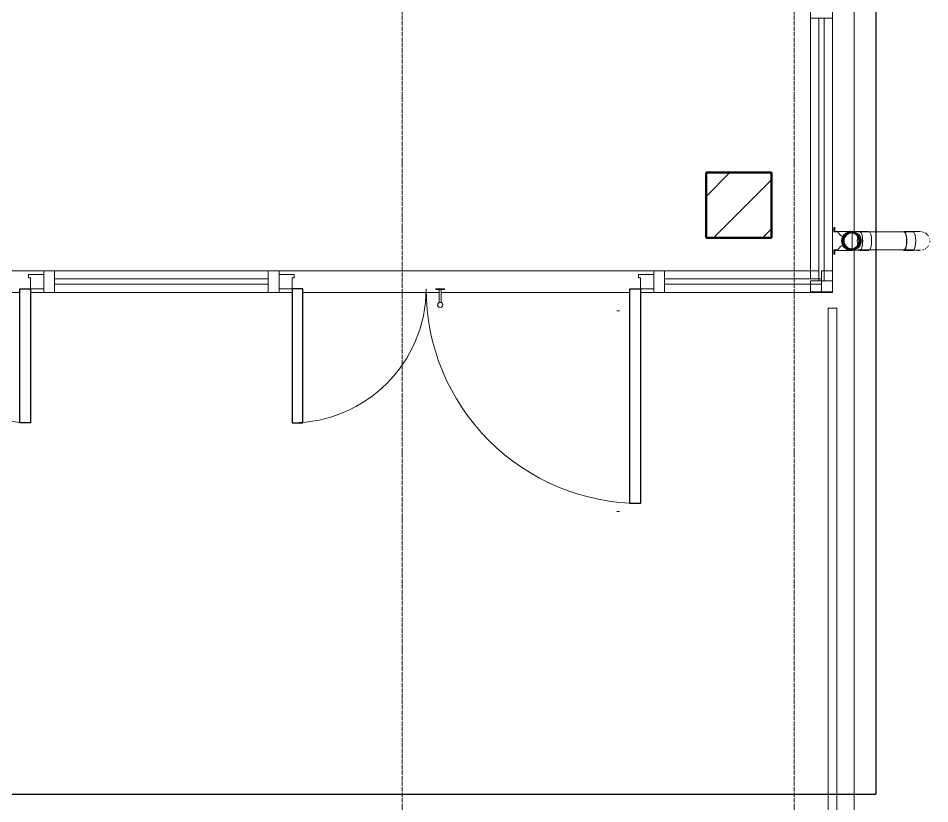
# Model space of a CAD drawing. Header units: millimetres. Extents: x -695119 to 412940, y -249585 to 622758.
# Drawn here: x -109228 to -105044, y 511265 to 514868 of the extents above; entities that cross this region are included whole.
import ezdxf

# ---------------------------------------------------------------- set-up
doc = ezdxf.new("R2010")
doc.units = ezdxf.units.MM
for name, pattern in [('ADSK_Линия сетки', [25, 20, -2.5, 0, -2.5]), ('ADSK_Невидимые', [5, 3, -2]), ('ADSK_Скрыто', [6, 3, -3]), ('ADSK_Штриховая_ш3 п1_5', [4.5, 3, -1.5])]:
    doc.linetypes.add(name, pattern=pattern)
for name, color, linetype, lineweight in [('_Скрыто_', 7, 'ADSK_Скрыто', 9), ('Балясины', 7, 'Continuous', 9), ('Двери', 8, 'Continuous', 9), ('Импосты витража', 8, 'Continuous', 9), ('Каркас_Импост', 8, 'Continuous', 9), ('Лестницы', 8, 'Continuous', 9), ('Линии', 7, 'Continuous', 9), ('Несущие колонны', 252, 'Continuous', 18), ('Обобщенные модели', 8, 'Continuous', 18), ('Оси', 252, 'Continuous', 9), ('Панели витража', 8, 'Continuous', 9), ('Панель', 252, 'Continuous', 30), ('Поручни', 8, 'Continuous', 9)]:
    doc.layers.add(name, color=color, linetype=linetype, lineweight=lineweight)

# ---------------------------------------------------------------- blocks, each defined once
blk = doc.blocks.new('Системная панель - ADSK_Cтеклопакет_25 мм-2788761-План 1 этажа смеж')
at = {"layer": 'Панели витража', "lineweight": 18}
for p, q in [((602.5, 12.5), (-602.5, 12.5)), ((-602.5, 12.5), (-602.5, -12.5)), ((602.5, -12.5), (602.5, 12.5)), ((-602.5, -12.5), (602.5, -12.5))]:
    blk.add_line(p, q, dxfattribs=at)
blk = doc.blocks.new('Прямоугольный импост - 50х100 мм-V14-План 1 этажа смеж')
at = {"layer": 'Импосты витража'}
for p, q in [((3589, -23531.7), (3589, -24727.2)), ((3689, -23531.7), (3689, -24689.7))]:
    blk.add_line(p, q, dxfattribs=at)
blk = doc.blocks.new('Системная панель - ADSK_Cтеклопакет_25 мм-3118166-План 1 этажа смеж')
at = {"layer": 'Панели витража', "lineweight": 18}
for p, q in [((490, 12.5), (-490, 12.5)), ((-490, 12.5), (-490, -12.5)), ((490, -12.5), (490, 12.5)), ((-490, -12.5), (490, -12.5))]:
    blk.add_line(p, q, dxfattribs=at)
blk = doc.blocks.new('Прямоугольный импост - 50х100 мм-3118160-План 1 этажа смеж')
at = {"layer": 'Импосты витража'}
for p, q in [((1099, -24689.7), (119, -24689.7)), ((1099, -24789.7), (119, -24789.7))]:
    blk.add_line(p, q, dxfattribs=at)
blk = doc.blocks.new('Прямоугольный импост - 50х100 мм-1480105-План 1 этажа смеж')
at = {"layer": 'Импосты витража', "lineweight": 18}
for p, q in [((-50, 50), (0, 50)), ((-50, -50), (-50, 50)), ((0, 50), (0, -50)), ((0, -50), (-50, -50))]:
    blk.add_line(p, q, dxfattribs=at)
blk = doc.blocks.new('Прямоугольный импост - 50х100 мм-1480102-План 1 этажа смеж')
at = {"layer": 'Импосты витража', "lineweight": 18}
for p, q in [((-25, 50), (25, 50)), ((-25, 32.5), (-25, 50)), ((25, 50), (25, -50)), ((-25, -50), (-25, -32.5)), ((25, -50), (-25, -50))]:
    blk.add_line(p, q, dxfattribs=at)
blk = doc.blocks.new('Прямоугольный импост - 50х100 мм-3118355-План 1 этажа смеж')
at = {"layer": 'Импосты витража'}
for p, q in [((2869, -24689.7), (1149, -24689.7)), ((1209, -24789.7), (1149, -24789.7)), ((1884.3, -24789.7), (1259, -24789.7)), ((2759, -24789.7), (1893.8, -24789.7)), ((2869, -24789.7), (2809, -24789.7))]:
    blk.add_line(p, q, dxfattribs=at)
blk = doc.blocks.new('Прямоугольный импост - 50х100 мм-V15-План 1 этажа смеж')
at = {"layer": 'Импосты витража', "lineweight": 18}
for p, q in [((-25, 50), (25, 50)), ((-25, -50), (-25, 50)), ((25, 50), (25, 32.5)), ((25, -32.5), (25, -50)), ((25, -50), (-25, -50))]:
    blk.add_line(p, q, dxfattribs=at)
blk = doc.blocks.new('AC_ДверьВитражная_Двупольная_Алюминиевая_с отводной прямой ручкой - Остекленные _с защитным ограждением_ Л-3119140-План 1 этажа смеж')
at = {"layer": 'Двери'}
for p, q in [((-125, 96.8), (-125, 36.5)), ((-115, 36.5), (-115, 97)), ((-140, 36.5), (-140, 32.5)), ((-140, 36.5), (-140, 32.5)), ((-100, 36.5), (-140, 36.5)), ((-139.3, 36.5), (-140, 36.5)), ((-139.3, 36.5), (-140, 36.5)), ((-139.3, 36.5), (-140, 36.5)), ((-140, 32.5), (-139.3, 32.5)), ((-140, 32.5), (-100, 32.5)), ((-140, 32.5), (-139.3, 32.5)), ((-140, 32.5), (-139.3, 32.5)), ((-100, 36.5), (-100.7, 36.5)), ((-100, 36.5), (-100.7, 36.5)), ((-100, 36.5), (-100.7, 36.5)), ((-100.7, 32.5), (-100, 32.5)), ((-100.7, 32.5), (-100, 32.5)), ((-100.7, 32.5), (-100, 32.5)), ((-100, 32.5), (-100, 36.5)), ((-100, 32.5), (-100, 36.5))]:
    blk.add_line(p, q, dxfattribs=at)
for start, end in [(360, 180), (180, 360), (180, 210), (105, 165), (240, 246.0658), (30, 90), (293.9342, 315), (330, 360)]:
    blk.add_arc((-120, 107.5), 12, start, end, dxfattribs=at)
at = {"layer": 'Каркас_Импост'}
for p, q in [((-860, 32.5), (-800, 32.5)), ((-860, -32.5), (-860, 32.5)), ((-800, 32.5), (-800, -17.5)), ((860, 32.5), (800, 32.5)), ((800, 32.5), (800, -17.5)), ((860, -32.5), (860, 32.5)), ((-790, -32.5), (-860, -32.5)), ((-800, -17.5), (-790, -17.5)), ((-790, -17.5), (-790, -32.5)), ((800, -17.5), (790, -17.5)), ((790, -17.5), (790, -32.5)), ((790, -32.5), (860, -32.5))]:
    blk.add_line(p, q, dxfattribs=at)
at = {"layer": 'Панель'}
for p, q in [((800, 1017.5), (750, 1017.5)), ((750, 1017.5), (750, 32.5)), ((800, 32.5), (800, 1017.5)), ((-800, 647.5), (-750, 647.5)), ((-800, 32.5), (-800, 647.5)), ((-750, 647.5), (-750, 32.5)), ((-750, 32.5), (-800, 32.5)), ((750, 32.5), (800, 32.5))]:
    blk.add_line(p, q, dxfattribs=at)
at = {"layer": 'Панель', "lineweight": 9}
for centre, radius, start, end in [((800, 32.5), 985, 90, 180), ((-800, 32.5), 615, 360, 90)]:
    blk.add_arc(centre, radius, start, end, dxfattribs=at)
blk = doc.blocks.new('Прямоугольный импост - 50х100 мм-V16-План 1 этажа смеж')
at = {"layer": 'Импосты витража'}
for p, q in [((69, -24689.7), (-1651, -24689.7)), ((-1591, -24789.7), (-1651, -24789.7)), ((-675.7, -24789.7), (-1541, -24789.7)), ((-41, -24789.7), (-666.2, -24789.7)), ((69, -24789.7), (9, -24789.7))]:
    blk.add_line(p, q, dxfattribs=at)
blk = doc.blocks.new('Прямоугольный импост - 50х100 мм-V17-План 1 этажа смеж')
at = {"layer": 'Импосты витража', "lineweight": 18}
for p, q in [((-25, 50), (25, 50)), ((-25, -50), (-25, 50)), ((25, 50), (25, -50)), ((25, -50), (-25, -50))]:
    blk.add_line(p, q, dxfattribs=at)
blk = doc.blocks.new('Прямоугольный импост - 50х100 мм-1480111-План 1 этажа смеж')
at = {"layer": 'Импосты витража', "lineweight": 18}
for p, q in [((0, 50), (-50, 50)), ((-50, 50), (-50, -50)), ((0, -50), (0, 50)), ((-50, -50), (0, -50))]:
    blk.add_line(p, q, dxfattribs=at)
blk = doc.blocks.new('TN_ПВС 125-82_Водосточная труба - TN_ПВС 125-82_Водосточная труба-1192213-План 1 этажа смеж')
at = {"layer": 'Обобщенные модели', "lineweight": 40}
for radius, start, end in [(41.1, 151.8523, 180), (41.1, 180, 210), (38.8, 0, 180), (38.8, 180, 0), (41.1, 31.1211, 148.8789), (41.1, 360, 28.1477), (41.1, 210.0916, 240), (41.1, 240.067, 270), (41.1, 270.067, 300), (41.1, 300.0916, 360)]:
    blk.add_arc((0, 0), radius, start, end, dxfattribs=at)
blk = doc.blocks.new('TN_ПВС 125-82_Водосточная труба - TN_ПВС 125-82_Водосточная труба-1472138-План 1 этажа смеж')
at = {"layer": 'Обобщенные модели'}
for p, q in [((4064.7, -24512.1), (3808, -24512.1)), ((3808, -24594.3), (4064.7, -24594.3))]:
    blk.add_line(p, q, dxfattribs=at)
blk = doc.blocks.new('_ TN_Колено трубы 108 - _ TN_Колено трубы 108-1175056-План 1 этажа смеж')
at = {"layer": 'Обобщенные модели'}
for p, q in [((4058.1, -24509.6), (4017.2, -24509.6)), ((4093.5, -24510.7), (4058.1, -24510.7)), ((4017.2, -24596.8), (4058.1, -24596.8)), ((4058.1, -24595.7), (4093.5, -24595.7))]:
    blk.add_line(p, q, dxfattribs=at)
for start, end in [(66.2445, 77.1779), (41.9198, 60), (30, 38.1287), (13.3248, 15), (352.0117, 360), (282.8221, 293.7555), (300, 305.3179), (312.2016, 330), (345, 346.6752)]:
    blk.add_arc((4093.5, -24553.2), 42.5, start, end, dxfattribs=at)
for centre, major_axis, start_param, end_param in [((4017.2, -24553.2), (0, 43.6), 4.712389, 6.544985), ((4017.2, -24553.2), (0, 41.1), 4.712389, 6.283185), ((4058.1, -24553.2), (0, 43.6), 4.712389, 6.283185), ((4017.2, -24553.2), (0, 43.6), 2.879793, 4.712389), ((4017.2, -24553.2), (0, 41.1), 3.141593, 4.712389), ((4058.1, -24553.2), (0, 43.6), 3.141593, 4.712389)]:
    blk.add_ellipse(centre, major_axis=major_axis, ratio=0.309017, start_param=start_param, end_param=end_param, dxfattribs=at)
blk = doc.blocks.new('_ TN_Колено трубы 108 - _ TN_Колено трубы 108-1191355-План 1 этажа смеж')
at = {"layer": 'Обобщенные модели'}
for p, q in [((3779.2, -24516.8), (3779.2, -24589.6)), ((3779.2, -24516.8), (3779.2, -24589.6)), ((3814.6, -24510.7), (3779.4, -24510.7)), ((3855.5, -24509.6), (3814.6, -24509.6)), ((3780, -24595.7), (3814.6, -24595.7)), ((3814.6, -24596.8), (3855.5, -24596.8))]:
    blk.add_line(p, q, dxfattribs=at)
at = {"layer": 'Обобщенные модели', "flags": 128}
for points in [[(3758.8, -24516), (3760.3, -24515.2), (3761.8, -24514.5), (3763.4, -24513.8), (3765, -24513.2), (3766.6, -24512.7), (3768.2, -24512.2)], [(3737.6, -24562.1), (3737.3, -24560.5), (3737.1, -24558.8), (3736.9, -24557.1), (3736.7, -24555.4), (3736.7, -24553.7), (3736.7, -24552), (3736.8, -24550.3), (3736.9, -24548.6), (3737.2, -24546.9), (3737.4, -24545.2), (3737.8, -24543.7)], [(3738.7, -24540.3), (3739.3, -24538.7), (3739.9, -24537.1), (3740.5, -24535.5), (3741.3, -24534), (3742.1, -24532.5)], [(3742.5, -24574.7), (3741.7, -24573.3), (3740.9, -24571.7), (3740.2, -24570.2), (3739.6, -24568.6), (3739, -24567), (3738.6, -24565.7)], [(3767.4, -24594.1), (3765.8, -24593.6), (3764.2, -24593), (3762.6, -24592.4), (3761.1, -24591.7), (3759.6, -24590.9), (3758.1, -24590.1)]]:
    blk.add_lwpolyline(points, dxfattribs=at)
at = {"layer": 'Обобщенные модели'}
for radius, start, end in [(38.8, 95.1758, 180), (36.5, 79.5832, 180), (36.4, 90, 270), (42.5, 105, 120), (36.4, 79.5575, 90), (42.5, 278.9462, 81.0538), (38.8, 70.0313, 79.9687), (42.5, 165.3161, 194.6839), (42.5, 150, 164.6839), (38.8, 180, 264.8242), (36.5, 180, 280.4168), (36.4, 65.5487, 71.7408), (36.5, 65.8926, 70.6634), (36.5, 39.5181, 50.4819), (36.4, 40.5927, 49.4073), (38.8, 360, 32.7958), (38.8, 327.3893, 0), (42.5, 195.3161, 210), (42.5, 240, 255), (36.4, 270, 280.4425), (38.8, 280.0313, 289.9687), (36.4, 288.2592, 294.4513), (36.5, 289.3366, 294.1074), (36.5, 309.5181, 320.4819), (36.4, 310.5927, 319.4073)]:
    blk.add_arc((3779.2, -24553.2), radius, start, end, dxfattribs=at)
for centre, major_axis, start_param, end_param in [((3814.6, -24553.2), (0, 43.6), 4.712389, 6.477028), ((3814.6, -24553.2), (0, 42.5), 3.141593, 6.283185), ((3855.5, -24553.2), (0, 43.6), 4.712389, 6.283185), ((3814.6, -24553.2), (0, 36.4), 0.936453, 2.20514), ((3814.6, -24553.2), (0, 43.6), 2.94775, 4.712389), ((3855.5, -24553.2), (0, 43.6), 3.141593, 4.712389)]:
    blk.add_ellipse(centre, major_axis=major_axis, ratio=0.309017, start_param=start_param, end_param=end_param, dxfattribs=at)
blk = doc.blocks.new('_ TN_Соеденительная муфта с хомутом крепления трубы - _ TN_Соеденительная муфта с хомутом крепления трубы-1191362-План 1 этажа смеж')
at = {"layer": 'Обобщенные модели'}
for start, end in [(170.8711, 180), (180, 189.1289), (360, 9.1289), (341.8248, 345), (350.8711, 360)]:
    blk.add_arc((0, 0), 43.4, start, end, dxfattribs=at)
blk = doc.blocks.new('_ TN_Хомут крепления трубы - _ TN_Хомут крепления трубы-1175051-План 1 этажа смеж')
at = {"layer": 'Обобщенные модели'}
for centre, start, end in [((-32, 39.4), 360, 37.5), ((-32, 39.4), 360, 37.5), ((32, 39.4), 142.5, 180), ((32, 39.4), 142.5, 180)]:
    blk.add_arc(centre, 10, start, end, dxfattribs=at)
blk = doc.blocks.new('_ TN_Хомут крепления трубы - _ TN_Хомут крепления трубы-V37-План 1 этажа смеж')
at = {"layer": 'Обобщенные модели'}
for p, q in [((-41.1, 78), (-61, 78)), ((-61, 78), (-61, 74.5)), ((-61, 74.5), (-43.3, 74.5)), ((-43.3, 74.5), (-43.3, 0)), ((-41.1, 60), (-41.1, 78)), ((-25.6, 47.1), (-41.1, 60)), ((41.1, 60.1), (25.6, 47.1)), ((61, 78), (41.1, 78)), ((41.1, 78), (41.1, 60.1)), ((43.2, 0), (43.2, 74.5)), ((43.2, 74.5), (61, 74.5)), ((61, 74.5), (61, 78)), ((-41.1, 0), (-41.1, 14)), ((-41.1, 14), (-38.5, 14)), ((-22, 34.6), (-22, 39.4)), ((22, 39.4), (22, 34.6)), ((38.5, 14), (41.1, 14)), ((41.1, 14), (41.1, 0))]:
    blk.add_line(p, q, dxfattribs=at)
for centre, radius, start, end in [((-32, 39.4), 10, 360, 50), ((-32, 39.4), 10, 360, 37.5), ((32, 39.4), 10, 130, 180), ((32, 39.4), 10, 142.5, 180), ((0, 0.1), 43.3, 180.1865, 359.8135), ((0, 0), 41.1, 180, 0), ((0, 0), 41, 122.4515, 160.0339), ((0, 0), 41, 19.9661, 57.5485)]:
    blk.add_arc(centre, radius, start, end, dxfattribs=at)
blk = doc.blocks.new('ADSK_КолоннаЖБ_Прямоугольная1 - 300x300 мм-V47-План 1 этажа смеж')
at = {"layer": 'Несущие колонны', "lineweight": 9}
h = blk.add_hatch(dxfattribs=at)
h.set_pattern_fill('FP_11', color=256, style=0, pattern_type=2)
h.set_pattern_definition([(45, (-3259.02, 24389.73), (-224.5064, 224.5064), []), (45, (-3034.52, 24389.73), (-224.5064, 224.5064), [396.875, -79.375, 3.353, -76.022])])
h.paths.add_polyline_path([(150, -150), (150, 150), (-150, 150), (-150, -150), (123.1, -150)])
at = {"layer": 'Несущие колонны', "lineweight": 40}
for p, q in [((-150, -150), (-150, 150)), ((-150, 150), (150, 150)), ((150, 150), (-150, 150)), ((-150, 150), (-150, -150)), ((150, 150), (150, -150)), ((150, -150), (150, 150)), ((150, -150), (-150, -150)), ((-150, -150), (150, -150))]:
    blk.add_line(p, q, dxfattribs=at)
blk = doc.blocks.new('AC_ДверьВитражная_Двупольная_Алюминиевая_с отводной прямой ручкой - Остекленные _с защитным ограждением_ Пр-3118560-План 1 этажа смеж')
at = {"layer": 'Двери'}
for p, q in [((115, 97), (115, 36.5)), ((125, 36.5), (125, 96.8)), ((100, 36.5), (100, 32.5)), ((100, 36.5), (100, 32.5)), ((100.7, 36.5), (100, 36.5)), ((140, 36.5), (100, 36.5)), ((100.7, 36.5), (100, 36.5)), ((100.7, 36.5), (100, 36.5)), ((100, 32.5), (140, 32.5)), ((100, 32.5), (100.7, 32.5)), ((100, 32.5), (100.7, 32.5)), ((100, 32.5), (100.7, 32.5)), ((140, 36.5), (139.3, 36.5)), ((140, 36.5), (139.3, 36.5)), ((140, 36.5), (139.3, 36.5)), ((139.3, 32.5), (140, 32.5)), ((139.3, 32.5), (140, 32.5)), ((139.3, 32.5), (140, 32.5)), ((140, 32.5), (140, 36.5)), ((140, 32.5), (140, 36.5))]:
    blk.add_line(p, q, dxfattribs=at)
for start, end in [(360, 180), (180, 360), (180, 210), (90, 150), (225, 246.0658), (15, 75), (293.9342, 300), (330, 0)]:
    blk.add_arc((120, 107.5), 12, start, end, dxfattribs=at)
at = {"layer": 'Каркас_Импост'}
for p, q in [((-860, 32.5), (-800, 32.5)), ((-860, -32.5), (-860, 32.5)), ((-800, 32.5), (-800, -17.5)), ((860, 32.5), (800, 32.5)), ((800, 32.5), (800, -17.5)), ((860, -32.5), (860, 32.5)), ((-790, -32.5), (-860, -32.5)), ((-800, -17.5), (-790, -17.5)), ((-790, -17.5), (-790, -32.5)), ((800, -17.5), (790, -17.5)), ((790, -17.5), (790, -32.5)), ((790, -32.5), (860, -32.5))]:
    blk.add_line(p, q, dxfattribs=at)
at = {"layer": 'Панель'}
for p, q in [((-800, 1017.5), (-750, 1017.5)), ((-800, 32.5), (-800, 1017.5)), ((-750, 1017.5), (-750, 32.5)), ((800, 647.5), (750, 647.5)), ((750, 647.5), (750, 32.5)), ((800, 32.5), (800, 647.5)), ((-750, 32.5), (-800, 32.5)), ((750, 32.5), (800, 32.5))]:
    blk.add_line(p, q, dxfattribs=at)
at = {"layer": 'Панель', "lineweight": 9}
for centre, radius, start, end in [((-800, 32.5), 985, 360, 90), ((800, 32.5), 615, 90, 180)]:
    blk.add_arc(centre, radius, start, end, dxfattribs=at)
blk = doc.blocks.new('Системная панель - ADSK_Cтеклопакет_25 мм-3118368-План 1 этажа смеж')
at = {"layer": 'Панели витража', "lineweight": 18}
for p, q in [((360, 12.5), (-360, 12.5)), ((-360, 12.5), (-360, -12.5)), ((360, -12.5), (360, 12.5)), ((-360, -12.5), (360, -12.5))]:
    blk.add_line(p, q, dxfattribs=at)
blk = doc.blocks.new('Прямоугольный импост - 50х100 мм-3118357-План 1 этажа смеж')
at = {"layer": 'Импосты витража'}
for p, q in [((3626.5, -24689.7), (2919, -24689.7)), ((3639, -24789.7), (2919, -24789.7))]:
    blk.add_line(p, q, dxfattribs=at)
blk = doc.blocks.new('Ограждение - Ограждение-2899311-План 1 этажа смеж')
at = {"layer": 'Поручни'}
for p, q in [((3669, -24861.4), (3669, -27968.3)), ((3709, -24861.4), (3669, -24861.4)), ((3709, -27968.3), (3709, -24861.4)), ((3686.7, -27968.3), (3691.4, -27968.3))]:
    blk.add_line(p, q, dxfattribs=at)

msp = doc.modelspace()

# ---------------------------------------------------------------- linework, layer by layer
at = {"layer": '_Скрыто_'}
msp.add_line((-111515.535, 511308.057), (-105715.535, 511308.057), dxfattribs=at)
at = {"layer": 'Лестницы'}
for p, q in [((-105490.31, 517458.058), (-105490.31, 513610.057)), ((-105390.535, 513889.056), (-105390.535, 517458.058)), ((-105390.535, 510431.477), (-105390.535, 513804.056))]:
    msp.add_line(p, q, dxfattribs=at)
at = {"layer": 'Линии', "linetype": 'ADSK_Штриховая_ш3 п1_5', "lineweight": 30}
for p in [(-105290.535, 517458.058), (-111850.535, 511308.057)]:
    msp.add_line(p, (-105290.535, 511308.057), dxfattribs=at)
at = {"layer": 'Линии', "linetype": 'ADSK_Невидимые'}
for p, q in [((-106480.3, 513525.564), (-106464.033, 513525.564)), ((-106480.3, 512605.564), (-106464.033, 512605.564))]:
    msp.add_line(p, q, dxfattribs=at)
at = {"layer": 'Оси', "linetype": 'ADSK_Линия сетки'}
for p, q in [((-107465.535, 572133.794), (-107465.535, 505864.372)), ((-105665.535, 572133.794), (-105665.535, 505864.372))]:
    msp.add_line(p, q, dxfattribs=at)

# ---------------------------------------------------------------- block references
at = {"layer": 'Балясины'}
msp.add_blockref('Ограждение - Ограждение-2899311-План 1 этажа смеж', (-109179.558, 538399.789), dxfattribs=at)
at = {"layer": 'Двери', "rotation": 180}
for name, p in [('AC_ДверьВитражная_Двупольная_Алюминиевая_с отводной прямой ручкой - Остекленные _с защитным ограждением_ Л-3119140-План 1 этажа смеж', (-109970.535, 513660.057)), ('AC_ДверьВитражная_Двупольная_Алюминиевая_с отводной прямой ручкой - Остекленные _с защитным ограждением_ Пр-3118560-План 1 этажа смеж', (-107170.535, 513660.057))]:
    msp.add_blockref(name, p, dxfattribs=at)
at = {"layer": 'Импосты витража', "extrusion": (0, 0, -1)}
for name, p, rotation in [('Прямоугольный импост - 50х100 мм-V17-План 1 этажа смеж', (105540.535, 514893.057), 90.0000000000001), ('Прямоугольный импост - 50х100 мм-1480102-План 1 этажа смеж', (109085.535, 513660.057), 180), ('Прямоугольный импост - 50х100 мм-V15-План 1 этажа смеж', (108055.535, 513660.057), 180), ('Прямоугольный импост - 50х100 мм-1480102-План 1 этажа смеж', (106285.535, 513660.057), 180), ('Прямоугольный импост - 50х100 мм-1480105-План 1 этажа смеж', (105490.535, 513660.057), 180)]:
    msp.add_blockref(name, p, dxfattribs=dict(at, rotation=rotation))
at = {"layer": 'Импосты витража'}
for name in ['Прямоугольный импост - 50х100 мм-V14-План 1 этажа смеж', 'Прямоугольный импост - 50х100 мм-V16-План 1 этажа смеж', 'Прямоугольный импост - 50х100 мм-3118160-План 1 этажа смеж', 'Прямоугольный импост - 50х100 мм-3118355-План 1 этажа смеж', 'Прямоугольный импост - 50х100 мм-3118357-План 1 этажа смеж']:
    msp.add_blockref(name, (-109179.558, 538399.789), dxfattribs=at)
at = {"layer": 'Импосты витража', "rotation": 269.9999999999999}
msp.add_blockref('Прямоугольный импост - 50х100 мм-1480111-План 1 этажа смеж', (-105540.535, 513613.057), dxfattribs=at)
at = {"layer": 'Несущие колонны'}
msp.add_blockref('ADSK_КолоннаЖБ_Прямоугольная1 - 300x300 мм-V47-План 1 этажа смеж', (-105920.535, 514010.058), dxfattribs=at)
at = {"layer": 'Обобщенные модели', "rotation": 89.99999999999993}
for name, p in [('_ TN_Хомут крепления трубы - _ TN_Хомут крепления трубы-V37-План 1 этажа смеж', (-105405.535, 513846.556)), ('_ TN_Соеденительная муфта с хомутом крепления трубы - _ TN_Соеденительная муфта с хомутом крепления трубы-1191362-План 1 этажа смеж', (-105094.677, 513846.556)), ('_ TN_Хомут крепления трубы - _ TN_Хомут крепления трубы-1175051-План 1 этажа смеж', (-105405.535, 513846.556))]:
    msp.add_blockref(name, p, dxfattribs=at)
at = {"layer": 'Обобщенные модели', "lineweight": 40, "rotation": 89.99999999999993}
msp.add_blockref('TN_ПВС 125-82_Водосточная труба - TN_ПВС 125-82_Водосточная труба-1192213-План 1 этажа смеж', (-105405.535, 513846.556), dxfattribs=at)
at = {"layer": 'Обобщенные модели'}
for name in ['_ TN_Колено трубы 108 - _ TN_Колено трубы 108-1191355-План 1 этажа смеж', 'TN_ПВС 125-82_Водосточная труба - TN_ПВС 125-82_Водосточная труба-1472138-План 1 этажа смеж', '_ TN_Колено трубы 108 - _ TN_Колено трубы 108-1175056-План 1 этажа смеж']:
    msp.add_blockref(name, (-109179.558, 538399.789), dxfattribs=at)
at = {"layer": 'Панели витража', "rotation": 89.99999999999991}
msp.add_blockref('Системная панель - ADSK_Cтеклопакет_25 мм-2788761-План 1 этажа смеж', (-105540.535, 514265.557), dxfattribs=at)
at = {"layer": 'Панели витража'}
for name, p in [('Системная панель - ADSK_Cтеклопакет_25 мм-3118166-План 1 этажа смеж', (-108570.535, 513660.057)), ('Системная панель - ADSK_Cтеклопакет_25 мм-3118368-План 1 этажа смеж', (-105900.535, 513660.057))]:
    msp.add_blockref(name, p, dxfattribs=at)

doc.saveas('drawing.dxf')
